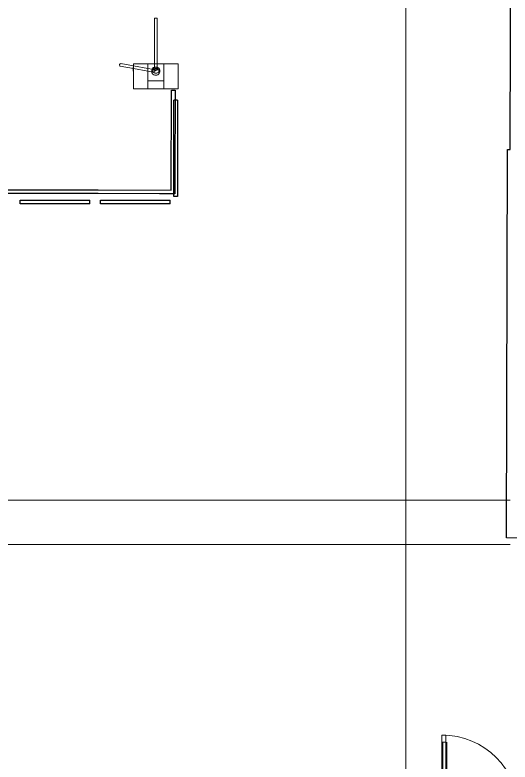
# Model space of a CAD drawing. Header units: millimetres. Extents: x 3914 to 443608, y -156176 to 78197.
# Drawn here: x 34390 to 39936, y -137653 to -129277 of the extents above; entities that cross this region are included whole.
import ezdxf

# ---------------------------------------------------------------- set-up
doc = ezdxf.new("R2010")
doc.units = ezdxf.units.MM
for name, color, linetype, lineweight in [('A-DETL-GENF', 7, 'Continuous', 9), ('A-DOOR-1', 7, 'Continuous', 5), ('A-FLOR', 7, 'Continuous', 9), ('A-GENM', 7, 'Continuous', 9), ('Оси', 7, 'Continuous', 9)]:
    doc.layers.add(name, color=color, linetype=linetype, lineweight=lineweight)
doc.layers.add('M-EQPM-1', color=7, linetype='Continuous', lineweight=9, true_color=0xb2b2b2)

# ---------------------------------------------------------------- blocks, each defined once
blk = doc.blocks.new('Дверь_Витражная_остекление_ - ВВ-6 остекление-32633143-Объем проектирования 1 этажа')
at = {"layer": 'A-DETL-GENF'}
for p, q in [((-630, 880), (-585, 880)), ((-630, 880), (-630, 20)), ((-585, 880), (-630, 880)), ((-630, 880), (-630, 20)), ((-585, 880), (-585, 20)), ((-585, 20), (-585, 880)), ((-630, 800), (-585, 800)), ((-620, 800), (-620, 100)), ((-576, 800), (-576, 100)), ((680, 420), (635, 420)), ((635, 420), (635, 20)), ((680, 420), (635, 420)), ((635, 420), (635, 20)), ((680, 420), (680, 20)), ((680, 20), (680, 420)), ((626, 340), (626, 100)), ((680, 340), (635, 340)), ((670, 340), (670, 100)), ((-630, 100), (-585, 100)), ((680, 100), (635, 100)), ((-585, 20), (-630, 20)), ((-630, 20), (-585, 20))]:
    blk.add_line(p, q, dxfattribs=at)
at = {"layer": 'A-DOOR-1'}
for p, q in [((-630, 880), (-630, 20)), ((630, 420), (630, 20)), ((-630, 20), (-680, 20)), ((-680, 20), (-680, -20)), ((-630, -20), (-630, 20)), ((680, 20), (630, 20)), ((630, 20), (630, -20)), ((680, -20), (680, 20)), ((-680, -20), (-630, -20)), ((630, -20), (680, -20))]:
    blk.add_line(p, q, dxfattribs=at)
for centre, radius, start, end in [((-630, 20), 860, 360, 90), ((630, 20), 400, 90, 180)]:
    blk.add_arc(centre, radius, start, end, dxfattribs=at)
blk = doc.blocks.new('Gotschlich_Турникет-трипод_Тумбовый_Modul_Cross _R18 - Modul Cross 2-Arm-31997083-Объем проектирования 1 этажа')
at = {"layer": 'A-GENM'}
for p, q in [((83, 250), (86.2, 250)), ((91.3, 250), (90.7, 250))]:
    blk.add_line(p, q, dxfattribs=at)
at = {"layer": 'M-EQPM-1'}
for p, q in [((114, 397.6), (87.7, 250)), ((118.2, 250), (143.6, 392.3)), ((63.6, 252), (60.8, 252)), ((60.8, 252), (63.6, 252)), ((60.8, 252), (60.8, 250)), ((64.9, 252), (62.5, 252)), ((62.5, 252), (65.8, 252)), ((62.5, 252), (62.5, 250)), ((63.6, 252), (65.8, 252)), ((63.6, 252), (63.6, 250)), ((63.9, 252), (65.6, 252)), ((63.9, 252), (63.9, 250)), ((65.7, 252), (64.5, 252)), ((64.5, 252), (64.5, 250)), ((65.6, 252), (64.9, 252)), ((64.9, 252), (64.9, 250)), ((65.6, 252), (65.7, 252)), ((66.4, 252), (65.6, 252)), ((65.7, 252), (67.2, 252)), ((65.7, 252), (65.7, 250)), ((65.8, 252), (78.2, 252)), ((65.8, 252), (65.8, 250)), ((78.2, 252), (66.4, 252)), ((67.2, 252), (78.2, 252)), ((77.5, 252), (67.2, 252)), ((67.2, 252), (77.5, 252)), ((67.2, 252), (67.2, 250)), ((67.2, 252), (73, 252)), ((76.7, 252), (67.2, 252)), ((69.5, 252), (68.9, 252)), ((68.9, 252), (68.9, 250)), ((70.9, 252), (69.5, 252)), ((69.5, 252), (69.5, 250)), ((78.2, 252), (70.9, 252)), ((73, 252), (73.2, 252)), ((73, 252), (73, 250)), ((73.2, 252), (73.5, 252)), ((73.5, 252), (73.7, 252)), ((73.7, 252), (73.9, 252)), ((73.9, 252), (74.1, 252)), ((74.1, 252), (74.2, 252)), ((74.2, 252), (75, 252)), ((75, 252), (78.2, 252)), ((75, 252), (75, 250)), ((77.6, 252), (76.7, 252)), ((76.7, 252), (76.7, 250)), ((77.5, 252), (78.3, 252)), ((77.5, 250), (77.5, 252)), ((77.8, 252), (77.6, 252)), ((78, 252), (77.8, 252)), ((78.6, 252), (77.9, 252)), ((77.9, 252), (77.9, 250)), ((78.1, 252), (78, 252)), ((80, 252), (78.1, 252)), ((78.2, 252), (79.3, 252)), ((78.2, 250), (78.2, 252)), ((78.3, 252), (79, 252)), ((80.3, 252), (78.6, 252)), ((79.3, 252), (79.3, 250)), ((80, 252), (80, 250)), ((80.3, 252), (83.1, 252)), ((83.1, 252), (80.3, 252)), ((80.3, 252), (80.3, 250)), ((80.3, 252), (80.3, 250)), ((81.4, 252), (81.4, 250)), ((86.3, 252), (83, 252)), ((83, 252), (86.2, 252)), ((83, 252), (83, 250)), ((83.1, 252), (83.1, 250)), ((86.2, 250), (86.2, 252)), ((86.9, 252), (86.3, 252)), ((86.3, 252), (86.3, 250)), ((86.9, 252), (86.9, 250)), ((88.3, 252), (87.5, 252)), ((87.5, 252), (87.5, 250)), ((89.2, 252), (88.3, 252)), ((88.3, 252), (88.3, 250)), ((90.1, 252), (89.2, 252)), ((89.2, 252), (89.2, 250)), ((90.1, 250), (90.1, 252)), ((91.3, 252), (90.7, 252)), ((90.7, 252), (90.7, 250)), ((91.3, 252), (91.3, 250)), ((91.5, 252), (91.5, 250)), ((93.7, 252), (93.7, 250)), ((94.6, 252), (94.6, 250)), ((96.9, 252), (96.9, 250)), ((97.1, 252), (99.1, 252)), ((97.1, 250), (97.1, 252)), ((99.1, 252), (99.9, 252)), ((99.1, 252), (99.1, 250)), ((99.9, 252), (102, 252)), ((99.9, 252), (99.9, 250)), ((102, 252), (102, 250)), ((102.1, 252), (104.5, 252)), ((104.5, 252), (102.1, 252)), ((102.1, 252), (102.1, 250)), ((105.3, 252), (105.3, 250)), ((106.9, 250), (106.9, 252)), ((106.9, 252), (106.9, 250)), ((107, 252), (107, 250)), ((107, 252), (107, 250)), ((110, 250), (110, 252)), ((110, 252), (110, 250)), ((110.1, 252), (110.1, 250)), ((110.1, 252), (110.1, 250)), ((111.8, 252), (111.8, 250)), ((111.9, 252), (111.9, 250)), ((115.5, 252), (117.8, 252)), ((115.5, 250), (115.5, 252)), ((117.8, 252), (115.6, 252)), ((115.6, 252), (115.6, 250)), ((116, 252), (116, 250)), ((120.2, 252), (117.8, 252)), ((117.8, 252), (117.8, 250)), ((117.8, 252), (117.8, 250)), ((123.8, 252), (119.8, 252)), ((119.8, 252), (123.8, 252)), ((119.8, 252), (119.8, 250)), ((120.1, 252), (123.8, 252)), ((120.1, 252), (120.1, 250)), ((123.8, 252), (120.2, 252)), ((120.2, 252), (120.2, 250)), ((123.8, 252), (123.8, 250)), ((123.8, 252), (123.8, 250)), ((-140, 250), (-140, 90)), ((-140, 90), (-140, 250)), ((64.5, 250), (-140, 250)), ((-140, 250), (140, 250)), ((87.7, 250), (59.1, 90)), ((63.6, 250), (60.8, 250)), ((60.8, 250), (63.6, 250)), ((65.8, 250), (62.5, 250)), ((62.5, 250), (64.9, 250)), ((65.8, 250), (63.6, 250)), ((65.6, 250), (63.9, 250)), ((64.5, 250), (65.7, 250)), ((64.9, 250), (65.6, 250)), ((65.7, 250), (65.6, 250)), ((65.6, 250), (66, 250)), ((67.2, 250), (65.7, 250)), ((78.2, 250), (65.8, 250)), ((66, 250), (66.4, 250)), ((66.4, 250), (78.2, 250)), ((77.5, 250), (67.2, 250)), ((67.2, 250), (77.5, 250)), ((78.2, 250), (67.2, 250)), ((67.2, 250), (76.7, 250)), ((73, 250), (67.2, 250)), ((77.5, 250), (67.2, 250)), ((68.9, 250), (69.5, 250)), ((69.5, 250), (70.9, 250)), ((70.9, 250), (78.2, 250)), ((73.2, 250), (73, 250)), ((73.5, 250), (73.2, 250)), ((73.7, 250), (73.5, 250)), ((73.9, 250), (73.7, 250)), ((74.1, 250), (73.9, 250)), ((74.2, 250), (74.1, 250)), ((75, 250), (74.2, 250)), ((78.2, 250), (75, 250)), ((76.7, 250), (77, 250)), ((77, 250), (77.3, 250)), ((77.3, 250), (77.6, 250)), ((78.3, 250), (77.5, 250)), ((77.6, 250), (77.8, 250)), ((77.8, 250), (78, 250)), ((77.9, 250), (78.6, 250)), ((78, 250), (78.1, 250)), ((78.1, 250), (80, 250)), ((79.3, 250), (78.2, 250)), ((79, 250), (78.3, 250)), ((78.6, 250), (80.3, 250)), ((80.3, 250), (83.1, 250)), ((83.1, 250), (80.3, 250)), ((88.1, 250), (80.3, 250)), ((86.2, 250), (83, 250)), ((83, 250), (86.3, 250)), ((86.3, 250), (86.9, 250)), ((87.5, 250), (88.3, 250)), ((88.3, 250), (89.2, 250)), ((89.2, 250), (90.1, 250)), ((89.6, 90), (118.2, 250)), ((90.7, 250), (91.3, 250)), ((99.1, 250), (97.1, 250)), ((99.9, 250), (99.1, 250)), ((102, 250), (99.9, 250)), ((117.8, 250), (115.5, 250)), ((115.6, 250), (117.8, 250)), ((117.8, 250), (120.2, 250)), ((140, 250), (117.9, 250)), ((123.8, 250), (119.8, 250)), ((119.8, 250), (123.8, 250)), ((123.8, 250), (120.1, 250)), ((120.2, 250), (123.8, 250)), ((140, 250), (140, 90)), ((140, 90), (140, 250)), ((-50.7, 90), (-140, 90)), ((-140, 90), (140, 90)), ((-140, 90), (-140, -90)), ((-140, 90), (-140, -90)), ((-140, 90), (-140, -90)), ((-140, -90), (-140, 90)), ((140, 90), (-140, 90)), ((-140, 90), (140, 90)), ((-140, 90), (-140, -90)), ((-140, -90), (-140, 90)), ((140, 90), (-140, 90)), ((-140, 90), (140, 90)), ((59.2, 90), (-140, 90)), ((140, 90), (-140, 90)), ((140, 90), (-50.7, 90)), ((-50.7, 90), (-50.7, -90)), ((59.1, 90), (50.9, 43.8)), ((67.3, 90), (64.5, 90)), ((71, 90), (67.8, 90)), ((74.9, 90), (71.6, 90)), ((78.8, 90), (75.6, 90)), ((82.4, 90), (79.4, 90)), ((80.9, 41), (89.6, 90)), ((85.4, 90), (83, 90)), ((140, 90), (89.1, 90)), ((140, -90), (140, 90)), ((140, 90), (140, -90)), ((140, -90), (140, 90)), ((140, 90), (140, -90)), ((140, -90), (140, 90)), ((50.9, 43.8), (47.1, 22.8)), ((70.8, 44.5), (49, 44.5)), ((76.7, 17.5), (77.3, 21.3)), ((77.7, 23.4), (78.6, 28.6)), ((79, 30.4), (80.4, 38.5)), ((94.8, 15), (88.7, 15)), ((140, 15), (94.8, 15)), ((653.7, 15), (140, 15)), ((49, -44.5), (70.8, -44.5)), ((88.7, -15), (94.8, -15)), ((94.8, -15), (140, -15)), ((140, -15), (653.7, -15)), ((140, -90), (-140, -90)), ((-140, -90), (-50.7, -90)), ((140, -90), (-140, -90)), ((140, -90), (-140, -90)), ((140, -90), (-140, -90)), ((140, -90), (-140, -90)), ((-140, -250), (-140, -90)), ((-140, -90), (-140, -250)), ((140, -90), (-140, -90)), ((140, -90), (-140, -90)), ((-50.7, -90), (140, -90)), ((140, -250), (140, -90)), ((140, -90), (140, -250)), ((140, -250), (-140, -250)), ((-140, -250), (140, -250))]:
    blk.add_line(p, q, dxfattribs=at)
for centre, major_axis, ratio, start_param, end_param in [((128.8, 395), (-14.8, 2.6), 0.738826, 0, 0.183438), ((128.8, 395), (-14.8, 2.6), 0.738826, 5.681225, 6.283185), ((128.8, 395), (-14.8, 2.6), 0.738826, 3.063231, 5.681225), ((128.8, 395), (-14.8, 2.6), 0.738826, 1.754234, 1.913709), ((128.8, 395), (-14.8, 2.6), 0.738826, 2.539632, 2.801431), ((49, 0), (0, 44.5), 0.767231, 4.712389, 7.853982), ((70.8, 0), (0, 44.5), 0.767231, 0.761935, 1.570796), ((61.9, 20.2), (-14.8, 2.6), 0.738826, 5.681225, 6.728422), ((70.8, 0), (0, 44.5), 0.767231, 0.587612, 0.684046), ((61.9, 20.2), (-14.8, 2.6), 0.738826, 0.707036, 0.968836), ((61.9, 20.2), (-14.8, 2.6), 0.738826, 5.419425, 5.681225), ((61.9, 20.2), (-14.8, 2.6), 0.738826, 4.895827, 5.419425), ((61.9, 20.2), (-14.8, 2.6), 0.738826, 1.230635, 1.652973), ((70.8, 0), (0, 44.5), 0.767231, 0.367201, 0.47363), ((61.9, 20.2), (-14.8, 2.6), 0.738826, 1.754234, 2.539632), ((61.9, 20.2), (-14.8, 2.6), 0.738826, 3.58683, 4.634027), ((70.8, 0), (0, 44.5), 0.767231, 0, 0.146855), ((85, 0), (0, 23.8), 0.767231, 1.10125, 1.570796), ((85, 0), (0, 23.8), 0.767231, 0.716008, 1.10125), ((70.8, 0), (0, 44.5), 0.767231, 4.950725, 6.283185), ((61.9, 20.2), (-14.8, 2.6), 0.738826, 2.539632, 3.32503), ((85, 0), (0, 23.8), 0.767231, 0.363973, 0.528862), ((85, 0), (0, 23.8), 0.767231, 5.969026, 6.597345), ((88.7, 0), (0, 15), 0.001848, 0, 0.523599), ((88.7, 0), (0, 15), 0.001848, 5.759587, 6.283185), ((88.7, 0), (0, 15), 0.001848, 0.785398, 1.047198), ((88.7, 0), (0, 15), 0.001848, 4.974188, 5.497787), ((88.7, 0), (0, 15), 0.001848, 1.047198, 1.308997), ((88.7, 0), (0, 15), 0.001848, 4.712389, 4.925612), ((88.7, 0), (0, 15), 0.001848, 1.359645, 1.570796), ((85, 0), (0, 23.8), 0.767231, 5.416024, 5.943804), ((85, 0), (0, 23.8), 0.767231, 5.052951, 5.16316), ((85, 0), (0, 23.8), 0.767231, 4.890959, 5.049822), ((85, 0), (0, 23.8), 0.767231, 4.716873, 4.887057), ((70.8, 0), (0, 44.5), 0.767231, 4.890786, 4.950725), ((70.8, 0), (0, 44.5), 0.767231, 4.806076, 4.888883), ((70.8, 0), (0, 44.5), 0.767231, 4.715015, 4.803749), ((653.7, 0), (0, 15), 0.001848, 0, 1.308997), ((653.7, 0), (0, 15), 0.001848, 4.712389, 6.283185), ((653.7, 0), (0, 15), 0.001848, 1.309022, 1.570796), ((49, 0), (0, 44.5), 0.767231, 1.570796, 3.665191), ((70.8, 0), (0, 44.5), 0.767231, 1.570796, 2.807115), ((70.8, 0), (0, 44.5), 0.767231, 2.879793, 3.141593), ((49, 0), (0, 44.5), 0.767231, 3.665191, 4.712389), ((85, 0), (0, 23.8), 0.767231, 1.570796, 2.77762), ((70.8, 0), (0, 44.5), 0.767231, 3.141593, 4.538116), ((85, 0), (0, 23.8), 0.767231, 2.827433, 3.455752), ((88.7, 0), (0, 15), 0.001848, 1.570796, 1.781948), ((88.7, 0), (0, 15), 0.001848, 4.499166, 4.712389), ((88.7, 0), (0, 15), 0.001848, 1.832596, 2.094395), ((88.7, 0), (0, 15), 0.001848, 3.926991, 4.45059), ((88.7, 0), (0, 15), 0.001848, 2.094395, 2.356194), ((88.7, 0), (0, 15), 0.001848, 2.617994, 3.141593), ((88.7, 0), (0, 15), 0.001848, 3.403392, 3.665191), ((88.7, 0), (0, 15), 0.001848, 3.141593, 3.403392), ((85, 0), (0, 23.8), 0.767231, 3.480974, 4.009412), ((85, 0), (0, 23.8), 0.767231, 4.261618, 4.374955), ((85, 0), (0, 23.8), 0.767231, 4.37861, 4.537721), ((85, 0), (0, 23.8), 0.767231, 4.541921, 4.712389), ((70.8, 0), (0, 44.5), 0.767231, 4.538116, 4.621029), ((70.8, 0), (0, 44.5), 0.767231, 4.623533, 4.712389), ((653.7, 0), (0, 15), 0.001848, 1.570822, 1.832596), ((653.7, 0), (0, 15), 0.001848, 3.141593, 4.712389), ((653.7, 0), (0, 15), 0.001848, 1.832621, 3.141593)]:
    blk.add_ellipse(centre, major_axis=major_axis, ratio=ratio, start_param=start_param, end_param=end_param, dxfattribs=at)

msp = doc.modelspace()

# ---------------------------------------------------------------- linework, layer by layer
for p, q in [((36169.6, -131313.5), (36169.6, -130233.5)), ((36209.6, -130233.5), (36169.6, -130233.5)), ((36209.6, -130233.5), (36209.6, -131313.5)), ((36209.6, -131313.5), (36169.6, -131313.5)), ((34449.6, -131353.5), (35229.6, -131353.5)), ((34449.6, -131393.5), (34449.6, -131353.5)), ((35229.6, -131393.5), (34449.6, -131393.5)), ((35229.6, -131393.5), (35229.6, -131353.5)), ((35349.6, -131353.5), (36129.6, -131353.5)), ((35349.6, -131393.5), (35349.6, -131353.5)), ((36129.6, -131393.5), (35349.6, -131393.5)), ((36129.6, -131393.5), (36129.6, -131353.5))]:
    msp.add_line(p, q)
at = {"flags": 128}
for points in [[(31694.9, -138107.1), (33871.8, -138112.2), (33871.8, -138074.2), (46282.1, -138103.3), (46289, -135155.9), (39897.7, -135140.8), (39908, -130783.9), (39939, -130783.9), (39945.1, -128183.9)], [(34300.5, -131237), (34420.5, -131237.3), (35200.5, -131239.1), (35320.5, -131239.4), (36140.5, -131241.3), (36143.1, -130121.3), (36183.1, -130121.4), (36180.8, -131108.4), (36180.4, -131281.4), (36007.4, -131281), (35320.4, -131279.4), (35200.4, -131279.1), (34420.4, -131277.3), (34300.4, -131277)]]:
    msp.add_lwpolyline(points, dxfattribs=at)
at = {"layer": 'A-FLOR'}
for p, q in [((33037, -134714.9), (39936, -134714.9)), ((39936, -135212.7), (33037, -135212.7))]:
    msp.add_line(p, q, dxfattribs=at)
at = {"layer": 'Оси'}
msp.add_lwpolyline([(38767, -148019), (38767, -143019), (38767, -123714.7), (38767, -118714.7)], dxfattribs=at)

# ---------------------------------------------------------------- block references
at = {"rotation": 89.99999999999973}
msp.add_blockref('Gotschlich_Турникет-трипод_Тумбовый_Modul_Cross _R18 - Modul Cross 2-Arm-31997083-Объем проектирования 1 этажа', (35967, -129966.6), dxfattribs=at)
msp.add_blockref('Дверь_Витражная_остекление_ - ВВ-6 остекление-32633143-Объем проектирования 1 этажа', (39802, -138229.7))

doc.saveas('drawing.dxf')
